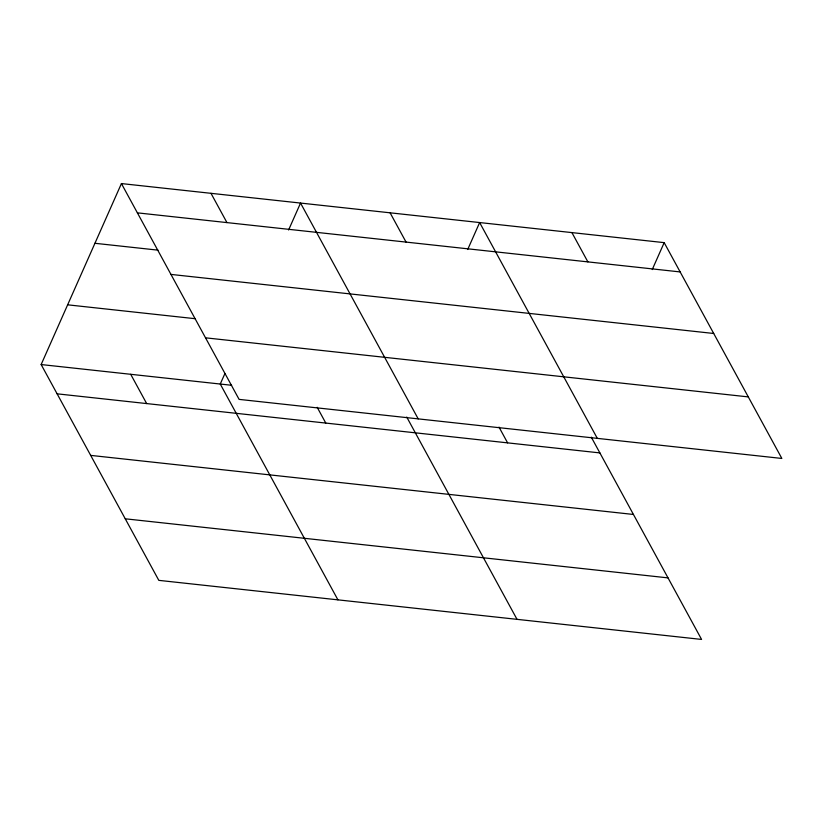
<?xml version="1.0" encoding="UTF-8"?>
<svg xmlns="http://www.w3.org/2000/svg" width="823" height="823" viewBox="0 0 823 823"><rect width="100%" height="100%" fill="white"/><g stroke="black" fill="none" stroke-linecap="round" stroke-linejoin="round"><path stroke-width="1.23" d="M591.274 437.136L701.577 639.43L158.818 580.359L41.15 364.548L121.423 183.57L664.182 242.641L781.85 458.452L239.092 399.381L121.423 183.57M224.936 373.498L220.255 384.043L337.924 599.854M288.595 229.998L300.539 203.065L418.197 418.876M467.701 249.492L479.644 222.56L597.313 438.371M652.238 269.574L664.182 242.641M137.39 212.848L680.148 271.929M94.933 243.289L158.006 250.151M170.958 274.409L713.716 333.48M67.64 304.819L195.041 318.686M205.534 337.821L748.292 396.902M41.15 364.548L231.613 385.277M57.116 393.826L599.874 452.907M90.674 455.386L633.432 514.457M125.25 518.799L668.009 577.88M571.913 232.6L587.879 261.889M390.092 212.807L406.058 242.096M499.005 427.096L507.606 442.867M406.737 417.055L517.029 619.349M210.986 193.312L226.953 222.601M317.184 407.303L325.785 423.073M130.703 374.29L146.669 403.579"/></g></svg>
